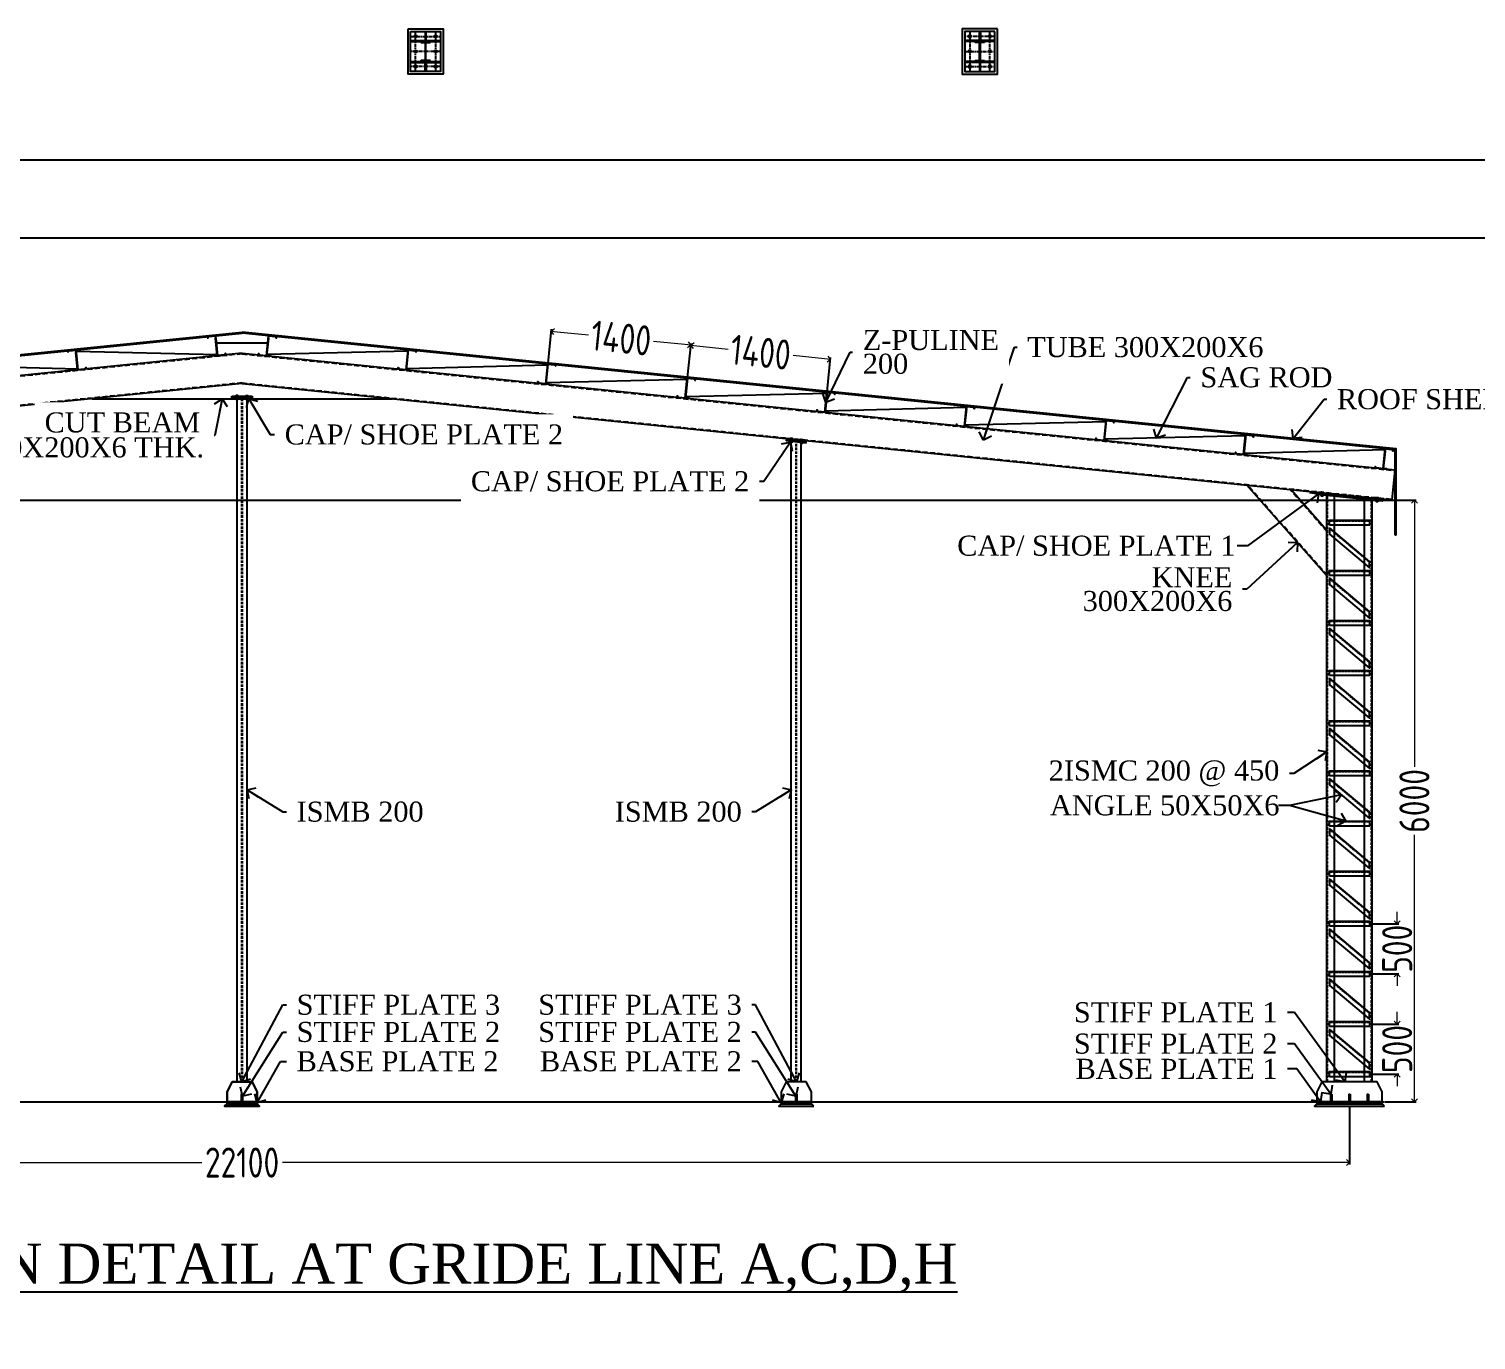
# Model space of a CAD drawing. Header units: millimetres. Extents: x 3470347 to 5996549, y -3470518 to 17149644.
# Drawn here: x 4789764 to 4804204, y 6902341 to 6915419 of the extents above; entities that cross this region are included whole.
import ezdxf

# ---------------------------------------------------------------- set-up
doc = ezdxf.new("R2010")
doc.units = ezdxf.units.MM
doc.header["$MEASUREMENT"] = 0
doc.header["$PDMODE"] = 35
doc.header["$PDSIZE"] = -5
doc.linetypes.add('CENTERX2', pattern=[4, 2.5, -0.5, 0.5, -0.5])
doc.linetypes.add('DASHED', pattern=[0.75, 0.5, -0.25])
doc.layers.get('0').update_dxf_attribs({"linetype": 'CONTINUOUS', "lineweight": 25})
doc.layers.get('DEFPOINTS').update_dxf_attribs({"linetype": 'CONTINUOUS', "lineweight": 25})
for name, color, linetype, lineweight in [('rDIMension', 1, 'CONTINUOUS', 18), ('rRCC 1', 3, 'CONTINUOUS', 25), ('SHEET', 7, 'CONTINUOUS', 15)]:
    doc.layers.add(name, color=color, linetype=linetype, lineweight=lineweight)
doc.styles.add('Arial', font='arial.ttf', dxfattribs={"height": 0.2})
doc.styles.add('DIM', font='geniso.shx', dxfattribs={"width": 0.85})
doc.styles.add('JAINIL', font='times.ttf')
doc.dimstyles.new('Copy of ST-100', dxfattribs={"dimscale": 100, "dimtxt": 1.2, "dimasz": 1.3, "dimexe": 0.18, "dimexo": 0.0625, "dimgap": 0.2, "dimtad": 0, "dimdec": 0, "dimzin": 0, "dimdsep": 46, "dimtxsty": 'DIM', "dimblk": 'OPEN90', "dimcen": 0.09, "dimclrd": 1, "dimclrt": 7, "dimadec": 0, "dimazin": 0, "dimtfac": 1, "dimtdec": 0, "dimtofl": 0, "dimtmove": 0, "dimatfit": 3, "dimldrblk": 'OPEN90', "dimfxl": 1, "dimtolj": 1, "dimtzin": 0, "dimlwd": -1, "dimarcsym": 0})
doc.dimstyles.new('ST-100', dxfattribs={"dimscale": 100, "dimtxt": 7, "dimasz": 5, "dimexe": 0.18, "dimexo": 0.0625, "dimgap": 0.2, "dimtad": 0, "dimdec": 0, "dimzin": 0, "dimdsep": 46, "dimtxsty": 'DIM', "dimblk": 'OPEN90', "dimcen": 0.09, "dimclrd": 256, "dimclrt": 7, "dimadec": 0, "dimazin": 0, "dimtfac": 1, "dimtdec": 0, "dimtofl": 0, "dimtmove": 0, "dimatfit": 3, "dimldrblk": 'OPEN90', "dimfxl": 1, "dimtolj": 1, "dimtzin": 0, "dimlwd": -1, "dimarcsym": 0})

# ---------------------------------------------------------------- blocks, each defined once
blk = doc.blocks.new('c222')
at = {"transparency": 33554559}
h = blk.add_hatch(color=1, dxfattribs=at)
h.dxf.hatch_style = 1
h.paths.add_polyline_path([(4327330, 6813767), (4327330, 6813667), (4327330, 6813667, 0.414214), (4327340, 6813677), (4327340, 6813714), (4327519, 6813714), (4327519, 6813677, 0.414214), (4327529, 6813667), (4327530, 6813667), (4327530, 6813767), (4327529, 6813767, 0.414214), (4327519, 6813757), (4327519, 6813720), (4327340, 6813720), (4327340, 6813757, 0.414214), (4327330, 6813767)])
at = {"color": 8, "linetype": 'CENTERX2', "ltscale": 15}
for p, q in [((4327230, 6813817), (4327630, 6813817)), ((4327280, 6813567), (4327280, 6813867)), ((4327430, 6813567), (4327430, 6813867)), ((4327580, 6813867), (4327580, 6813567)), ((4327630, 6813617), (4327230, 6813617))]:
    blk.add_line(p, q, dxfattribs=at)
at = {"color": 6}
blk.add_lwpolyline([(4327655, 6813892), (4327655, 6813542), (4327205, 6813542), (4327205, 6813892)], close=True, dxfattribs=at)
at = {"color": 5}
blk.add_lwpolyline([(4327630, 6813867), (4327630, 6813567), (4327230, 6813567), (4327230, 6813867)], close=True, dxfattribs=at)
at = {"color": 4}
for points in [[(4327320, 6813867), (4327320, 6813567)], [(4327330, 6813867), (4327330, 6813567)], [(4327530, 6813867), (4327530, 6813567)], [(4327540, 6813867), (4327540, 6813567)]]:
    blk.add_lwpolyline(points, dxfattribs=at)
for points in [[(4327320, 6813712), (4327245, 6813712), (4327245, 6813722), (4327320, 6813722)], [(4327540, 6813712), (4327615, 6813712), (4327615, 6813722), (4327540, 6813722)]]:
    blk.add_lwpolyline(points, close=True, dxfattribs=at)
at = {"color": 1}
blk.add_lwpolyline([(4327340, 6813714), (4327519, 6813714), (4327519, 6813677, 0.414214), (4327529, 6813667), (4327530, 6813667), (4327530, 6813767), (4327529, 6813767, 0.414214), (4327519, 6813757), (4327519, 6813720), (4327340, 6813720), (4327340, 6813757, 0.414214), (4327330, 6813767), (4327330, 6813767), (4327330, 6813667), (4327330, 6813667, 0.414214), (4327340, 6813677)], format="xyb", close=True, dxfattribs=at)
at = {"color": 2}
for centre in [(4327280, 6813817), (4327430, 6813817), (4327580, 6813817), (4327280, 6813617), (4327430, 6813617), (4327580, 6813617)]:
    blk.add_circle(centre, 12, dxfattribs=at)
blk = doc.blocks.new('*U772')
at = {"color": 2}
blk.add_lwpolyline([(37, 186), (39, 185), (52, 199), (120, 199), (120, 0), (190, 0), (204, 14), (203, 15), (189, 1), (121, 1), (121, 200), (52, 200)], close=True, dxfattribs=at)
at = {"color": 1}
blk.add_lwpolyline([(86, 0), (86, 3), (117, 3), (117, 176), (120, 176), (120, 0)], close=True, dxfattribs=at)
blk = doc.blocks.new('*U773')
at = {"color": 0, "linetype": 'ByBlock', "lineweight": -2, "transparency": 16777216, "rotation": 5.773373708670743}
for p in [(4793358, 6905667), (4791965, 6905526), (4790573, 6905385), (4789180, 6905245), (4787787, 6905104), (4786394, 6904963), (4785001, 6904822), (4783608, 6904681), (4782215, 6904540)]:
    blk.add_blockref('*U772', p, dxfattribs=at)
blk = doc.blocks.new('_Open90')
at = {"color": 0, "linetype": 'ByBlock', "lineweight": -2}
for p, q in [((0, 0), (-1, 0)), ((-0.5, 0.5), (0, 0)), ((0, 0), (-0.5, -0.5))]:
    blk.add_line(p, q, dxfattribs=at)
blk = doc.blocks.new('*D777')
at = {"layer": 'DEFPOINTS', "color": 0}
for p in [(4803166, 6910718), (4803589, 6910718), (4803291, 6904718)]:
    blk.add_point(p, dxfattribs=at)
at = {"layer": 'rDIMension', "color": 0, "lineweight": -2}
for p, q in [((4803173, 6910718), (4803607, 6910718)), ((4803298, 6904718), (4803607, 6904718))]:
    blk.add_line(p, q, dxfattribs=at)
at = {"layer": 'rDIMension', "color": 1}
for p, q in [((4803589, 6910658), (4803589, 6908057)), ((4803589, 6904778), (4803589, 6907379))]:
    blk.add_line(p, q, dxfattribs=at)
at = {"layer": 'rDIMension', "color": 1, "xscale": 60, "yscale": 60, "zscale": 60}
for p, rotation in [((4803589, 6910718), 90), ((4803589, 6904718), 270)]:
    blk.add_blockref('_Open90', p, dxfattribs=dict(at, rotation=rotation))
at = {"layer": 'rDIMension', "color": 7, "insert": (4803589, 6907718), "char_height": 300, "attachment_point": 5, "rotation": 90, "style": 'DIM'}
blk.add_mtext('\\A1;6000', dxfattribs=at)
blk = doc.blocks.new('*D778')
at = {"layer": 'DEFPOINTS', "color": 0}
for p in [(4803141, 6905493), (4803417, 6905493), (4803141, 6904993)]:
    blk.add_point(p, dxfattribs=at)
at = {"layer": 'rDIMension', "color": 1}
for p, q in [((4803417, 6905553), (4803417, 6905613)), ((4803417, 6904933), (4803417, 6904873))]:
    blk.add_line(p, q, dxfattribs=at)
at = {"layer": 'rDIMension', "color": 0, "lineweight": -2}
for p, q in [((4803148, 6905493), (4803435, 6905493)), ((4803148, 6904993), (4803435, 6904993))]:
    blk.add_line(p, q, dxfattribs=at)
at = {"layer": 'rDIMension', "color": 1, "xscale": 60, "yscale": 60, "zscale": 60}
for p, rotation in [((4803417, 6905493), 270), ((4803417, 6904993), 90)]:
    blk.add_blockref('_Open90', p, dxfattribs=dict(at, rotation=rotation))
at = {"layer": 'rDIMension', "color": 7, "insert": (4803417, 6905243), "char_height": 300, "attachment_point": 5, "rotation": 90, "style": 'DIM'}
blk.add_mtext('\\A1;500', dxfattribs=at)
blk = doc.blocks.new('*D779')
at = {"layer": 'DEFPOINTS', "color": 0}
for p in [(4803141, 6906493), (4803417, 6906493), (4803141, 6905993)]:
    blk.add_point(p, dxfattribs=at)
at = {"layer": 'rDIMension', "color": 1}
for p, q in [((4803417, 6906553), (4803417, 6906613)), ((4803417, 6905933), (4803417, 6905873))]:
    blk.add_line(p, q, dxfattribs=at)
at = {"layer": 'rDIMension', "color": 0, "lineweight": -2}
for p, q in [((4803148, 6906493), (4803435, 6906493)), ((4803148, 6905993), (4803435, 6905993))]:
    blk.add_line(p, q, dxfattribs=at)
at = {"layer": 'rDIMension', "color": 1, "xscale": 60, "yscale": 60, "zscale": 60}
for p, rotation in [((4803417, 6906493), 270), ((4803417, 6905993), 90)]:
    blk.add_blockref('_Open90', p, dxfattribs=dict(at, rotation=rotation))
at = {"layer": 'rDIMension', "color": 7, "insert": (4803417, 6906243), "char_height": 300, "attachment_point": 5, "rotation": 90, "style": 'DIM'}
blk.add_mtext('\\A1;500', dxfattribs=at)
blk = doc.blocks.new('*D780')
at = {"layer": 'DEFPOINTS', "color": 0}
for p in [(4780841, 6904673), (4802941, 6904673), (4802941, 6904111)]:
    blk.add_point(p, dxfattribs=at)
at = {"layer": 'rDIMension', "color": 0, "lineweight": -2}
for p, q in [((4780841, 6904667), (4780841, 6904093)), ((4802941, 6904667), (4802941, 6904093))]:
    blk.add_line(p, q, dxfattribs=at)
at = {"layer": 'rDIMension', "color": 1}
for p, q in [((4780901, 6904111), (4791488, 6904111)), ((4802881, 6904111), (4792294, 6904111))]:
    blk.add_line(p, q, dxfattribs=at)
at = {"layer": 'rDIMension', "color": 1, "xscale": 60, "yscale": 60, "zscale": 60, "rotation": 180}
blk.add_blockref('_Open90', (4780841, 6904111), dxfattribs=at)
at = {"layer": 'rDIMension', "color": 1, "xscale": 60, "yscale": 60, "zscale": 60}
blk.add_blockref('_Open90', (4802941, 6904111), dxfattribs=at)
at = {"layer": 'rDIMension', "color": 7, "insert": (4791891, 6904111), "char_height": 300, "attachment_point": 5, "style": 'DIM'}
blk.add_mtext('\\A1;22100', dxfattribs=at)
blk = doc.blocks.new('*D977')
at = {"layer": 'DEFPOINTS', "color": 0}
for p in [(4796369, 6912264), (4796336, 6911935), (4797729, 6911794)]:
    blk.add_point(p, dxfattribs=at)
at = {"layer": 'rDIMension', "color": 0, "lineweight": -2}
for p, q in [((4796337, 6911941), (4796371, 6912282)), ((4797730, 6911800), (4797764, 6912141))]:
    blk.add_line(p, q, dxfattribs=at)
at = {"layer": 'rDIMension', "color": 1}
for p, q in [((4796429, 6912258), (4796741, 6912226)), ((4797703, 6912129), (4797390, 6912161))]:
    blk.add_line(p, q, dxfattribs=at)
at = {"layer": 'rDIMension', "color": 1, "xscale": 60, "yscale": 60, "zscale": 60}
for p, rotation in [((4796369, 6912264), 174.2266262915484), ((4797762, 6912123), 354.2266262915484)]:
    blk.add_blockref('_Open90', p, dxfattribs=dict(at, rotation=rotation))
at = {"layer": 'rDIMension', "color": 7, "insert": (4797066, 6912194), "char_height": 300, "attachment_point": 5, "rotation": 354.2266, "style": 'DIM'}
blk.add_mtext('\\A1;1400', dxfattribs=at)
blk = doc.blocks.new('*D978')
at = {"layer": 'DEFPOINTS', "color": 0}
for p in [(4794976, 6912405), (4794943, 6912076), (4796336, 6911935)]:
    blk.add_point(p, dxfattribs=at)
at = {"layer": 'rDIMension', "color": 0, "lineweight": -2}
for p, q in [((4794944, 6912082), (4794978, 6912423)), ((4796337, 6911941), (4796371, 6912282))]:
    blk.add_line(p, q, dxfattribs=at)
at = {"layer": 'rDIMension', "color": 1}
for p, q in [((4795036, 6912399), (4795348, 6912367)), ((4796310, 6912270), (4795997, 6912302))]:
    blk.add_line(p, q, dxfattribs=at)
at = {"layer": 'rDIMension', "color": 1, "xscale": 60, "yscale": 60, "zscale": 60}
for p, rotation in [((4794976, 6912405), 174.2266262915484), ((4796369, 6912264), 354.2266262915484)]:
    blk.add_blockref('_Open90', p, dxfattribs=dict(at, rotation=rotation))
at = {"layer": 'rDIMension', "color": 7, "insert": (4795673, 6912335), "char_height": 300, "attachment_point": 5, "rotation": 354.2266, "style": 'DIM'}
blk.add_mtext('\\A1;1400', dxfattribs=at)
blk = doc.blocks.new('*U1001')
at = {"color": 2}
blk.add_lwpolyline([(37, 186), (39, 185), (52, 199), (120, 199), (120, 0), (190, 0), (204, 14), (203, 15), (189, 1), (121, 1), (121, 200), (52, 200)], close=True, dxfattribs=at)
at = {"color": 1}
blk.add_lwpolyline([(86, 0), (86, 3), (117, 3), (117, 176), (120, 176), (120, 0)], close=True, dxfattribs=at)
blk = doc.blocks.new('*U1000')
at = {"color": 0, "linetype": 'ByBlock', "lineweight": -2, "transparency": 16777216, "rotation": 5.773373708670743}
for p in [(4791527, 6901131), (4790134, 6900990), (4788741, 6900850), (4787348, 6900709), (4785955, 6900568), (4784562, 6900427), (4783170, 6900286), (4781777, 6900145), (4780384, 6900005)]:
    blk.add_blockref('*U1001', p, dxfattribs=at)

msp = doc.modelspace()

# ---------------------------------------------------------------- linework, layer by layer
at = {"color": 1}
for p, q in [((4791841.05, 6904917.75), (4791841.05, 6911730.22)), ((4791941.05, 6904917.75), (4791941.05, 6911730.22)), ((4797371.34, 6904917.75), (4797371.34, 6911303.66)), ((4797471.34, 6904917.75), (4797471.34, 6911293.55)), ((4802716.25, 6904917.75), (4802716.25, 6910763.25)), ((4802791.25, 6904917.75), (4802791.25, 6910755.67)), ((4803091.25, 6904917.75), (4803091.25, 6910725.34)), ((4803166.25, 6904917.75), (4803166.25, 6910717.75))]:
    msp.add_line(p, q, dxfattribs=at)
at = {"color": 1, "linetype": 'DASHED', "ltscale": 50}
for p, q in [((4791888.2, 6904917.75), (4791888.2, 6911730.22)), ((4791893.9, 6904917.75), (4791893.9, 6911730.22)), ((4797418.49, 6904917.75), (4797418.49, 6911298.89)), ((4797424.19, 6904917.75), (4797424.19, 6911298.32)), ((4802722.35, 6904917.75), (4802722.35, 6910762.64)), ((4803160.15, 6904917.75), (4803160.15, 6910718.37))]:
    msp.add_line(p, q, dxfattribs=at)
at = {"color": 140}
for points in [[(4780373.76, 6910368.31), (4780373.76, 6911230), (4791891.05, 6912394.48)], [(4780383.76, 6910368.31), (4780383.76, 6911220.96), (4791891.05, 6912384.43)], [(4803408.34, 6910368.31), (4803398.34, 6910368.31)]]:
    msp.add_lwpolyline(points, dxfattribs=at)
at = {"color": 3}
for points in [[(4791891.05, 6912183.41), (4780383.76, 6911019.94)], [(4791891.05, 6912183.41), (4803398.34, 6911019.94)], [(4791891.05, 6911881.88), (4780413.93, 6910721.46)], [(4791891.05, 6911881.88), (4803368.16, 6910721.46)], [(4790391.05, 6911730.22), (4793391.05, 6911730.22)], [(4803368.16, 6910721.46), (4803398.34, 6911019.94)], [(4802716.25, 6910416.16), (4802355.94, 6910823.8)], [(4802741.25, 6910442.75), (4802741.25, 6910377.55), (4803141.25, 6910042.75), (4803141.25, 6910107.96), (4802741.24, 6910442.77)], [(4802741.25, 6909942.75), (4802741.25, 6909877.55), (4803141.25, 6909542.75), (4803141.25, 6909607.96), (4802741.24, 6909942.77)], [(4802741.25, 6909442.75), (4802741.25, 6909377.55), (4803141.25, 6909042.75), (4803141.25, 6909107.96), (4802741.24, 6909442.77)], [(4802741.25, 6908942.75), (4802741.25, 6908877.55), (4803141.25, 6908542.75), (4803141.25, 6908607.96), (4802741.24, 6908942.77)], [(4802741.25, 6908442.75), (4802741.25, 6908377.55), (4803141.25, 6908042.75), (4803141.25, 6908107.96), (4802741.24, 6908442.77)], [(4802741.25, 6907942.75), (4802741.25, 6907877.55), (4803141.25, 6907542.75), (4803141.25, 6907607.96), (4802741.24, 6907942.77)], [(4802741.25, 6907442.75), (4802741.25, 6907377.55), (4803141.25, 6907042.75), (4803141.25, 6907107.96), (4802741.24, 6907442.77)], [(4802741.25, 6906942.75), (4802741.25, 6906877.55), (4803141.25, 6906542.75), (4803141.25, 6906607.96), (4802741.24, 6906942.77)], [(4802741.25, 6906442.75), (4802741.25, 6906377.55), (4803141.25, 6906042.75), (4803141.25, 6906107.96), (4802741.24, 6906442.77)], [(4802741.25, 6905942.75), (4802741.25, 6905877.55), (4803141.25, 6905542.75), (4803141.25, 6905607.96), (4802741.24, 6905942.77)], [(4802741.25, 6905442.75), (4802741.25, 6905377.55), (4803141.25, 6905042.75), (4803141.25, 6905107.96), (4802741.24, 6905442.77)]]:
    msp.add_lwpolyline(points, dxfattribs=at)
at = {"color": 3, "linetype": 'DASHED', "ltscale": 100}
for points in [[(4791891.05, 6912177.38), (4780384.36, 6911013.97)], [(4791891.05, 6912177.38), (4803397.73, 6911013.97)], [(4791891.05, 6911887.91), (4780413.33, 6910727.43)], [(4791891.05, 6911887.91), (4803368.76, 6910727.43)], [(4802716.25, 6910407.1), (4802347.14, 6910824.69)]]:
    msp.add_lwpolyline(points, dxfattribs=at)
at = {"color": 1}
for points in [[(4790234.52, 6912204.9), (4791643.64, 6912170.43)], [(4791634.67, 6912288.97), (4792147.43, 6912288.97)], [(4793547.57, 6912204.9), (4792138.45, 6912170.43)], [(4788841.63, 6912064.06), (4790250.74, 6912029.6)], [(4794940.47, 6912064.06), (4793531.35, 6912029.6)], [(4796333.37, 6911923.23), (4794924.25, 6911888.77)], [(4797726.27, 6911782.4), (4796317.15, 6911747.93)], [(4799119.16, 6911641.57), (4797710.05, 6911607.1)], [(4800512.06, 6911500.74), (4799102.95, 6911466.27)], [(4801904.96, 6911359.91), (4800495.85, 6911325.44)], [(4803297.86, 6911219.07), (4801888.75, 6911184.61)]]:
    msp.add_lwpolyline(points, dxfattribs=at)
at = {"color": 5}
for points in [[(4791790.54, 6911754.22), (4791991.56, 6911754.22)], [(4791790.54, 6911730.22), (4791790.54, 6911754.22)], [(4791790.54, 6911742.22), (4791991.56, 6911742.22)], [(4791790.54, 6911730.22), (4791991.56, 6911730.22)], [(4791848.54, 6911754.22), (4791848.54, 6911762.22), (4791832.54, 6911762.22), (4791832.54, 6911754.22)], [(4791848.54, 6911730.22), (4791848.54, 6911722.22), (4791832.54, 6911722.22), (4791832.54, 6911730.22)], [(4791840.54, 6911722.22), (4791840.54, 6911762.22)], [(4791840.54, 6911730.22), (4791840.54, 6911754.22)], [(4791933.56, 6911754.22), (4791933.56, 6911762.22), (4791949.56, 6911762.22), (4791949.56, 6911754.22)], [(4791933.56, 6911730.22), (4791933.56, 6911722.22), (4791949.56, 6911722.22), (4791949.56, 6911730.22)], [(4791941.56, 6911722.22), (4791941.56, 6911762.22)], [(4791941.56, 6911730.22), (4791941.56, 6911754.22)], [(4791991.56, 6911754.22), (4791991.56, 6911730.22)], [(4797325.09, 6911332.44), (4797321.34, 6911308.69)], [(4797521.34, 6911288.47), (4797321.34, 6911308.69)], [(4797522.55, 6911300.41), (4797322.55, 6911320.63)], [(4797523.76, 6911312.35), (4797323.76, 6911332.57)], [(4797379.05, 6911302.86), (4797378.24, 6911294.9), (4797362.32, 6911296.51), (4797363.13, 6911304.47)], [(4797381.46, 6911326.74), (4797382.27, 6911334.7), (4797366.35, 6911336.31), (4797365.54, 6911328.35)], [(4797370.28, 6911295.7), (4797374.31, 6911335.5)], [(4797371.09, 6911303.66), (4797373.5, 6911327.54)], [(4797463.64, 6911294.31), (4797462.83, 6911286.35), (4797478.75, 6911284.74), (4797479.56, 6911292.7)], [(4797466.05, 6911318.18), (4797466.86, 6911326.14), (4797482.77, 6911324.53), (4797481.97, 6911316.57)], [(4797470.79, 6911285.54), (4797474.81, 6911325.34)], [(4797471.6, 6911293.5), (4797474.01, 6911317.38)], [(4797521.34, 6911288.47), (4797523.76, 6911312.35)], [(4802617.97, 6910785.25), (4803267.46, 6910719.58)], [(4802658.55, 6910769.09), (4802657.74, 6910761.13), (4802673.66, 6910759.52), (4802674.47, 6910767.48)], [(4802660.96, 6910792.96), (4802661.77, 6910800.92), (4802677.68, 6910799.31), (4802676.88, 6910791.36)], [(4802665.7, 6910760.32), (4802669.73, 6910800.12)], [(4803208.55, 6910713.48), (4803207.74, 6910705.52), (4803223.66, 6910703.91), (4803224.47, 6910711.87)], [(4803210.96, 6910737.36), (4803211.77, 6910745.32), (4803227.68, 6910743.71), (4803226.88, 6910735.75)], [(4803215.7, 6910704.71), (4803219.73, 6910744.51)], [(4803216.51, 6910712.67), (4803218.92, 6910736.55)], [(4791741.05, 6904697.75), (4791741.05, 6904717.75), (4792041.05, 6904717.75), (4792041.05, 6904697.75), (4791741.05, 6904697.75)], [(4792041.05, 6904697.75), (4792041.05, 6904717.75), (4791741.05, 6904717.75), (4791741.05, 6904697.75), (4792041.05, 6904697.75)], [(4797571.34, 6904697.75), (4797571.34, 6904717.75), (4797271.34, 6904717.75), (4797271.34, 6904697.75), (4797571.34, 6904697.75)]]:
    msp.add_lwpolyline(points, dxfattribs=at)
at = {"color": 8}
for points in [[(4780490.84, 6910717.75), (4803291.25, 6910717.75)], [(4780490.84, 6904717.75), (4803291.25, 6904717.75)]]:
    msp.add_lwpolyline(points, dxfattribs=at)
at = {"color": 5}
for points in [[(4802616.76, 6910773.31), (4802619.17, 6910797.19), (4803268.67, 6910731.52), (4803266.25, 6910707.64)], [(4803266.25, 6904697.75), (4803266.25, 6904717.75), (4802616.25, 6904717.75), (4802616.25, 6904697.75)]]:
    msp.add_lwpolyline(points, close=True, dxfattribs=at)
at = {"color": 3}
for points in [[(4802741.25, 6910467.75), (4802741.25, 6910517.75), (4803141.25, 6910517.75), (4803141.25, 6910467.75)], [(4802741.25, 6909967.75), (4802741.25, 6910017.75), (4803141.25, 6910017.75), (4803141.25, 6909967.75)], [(4802741.25, 6909467.75), (4802741.25, 6909517.75), (4803141.25, 6909517.75), (4803141.25, 6909467.75)], [(4802741.25, 6908967.75), (4802741.25, 6909017.75), (4803141.25, 6909017.75), (4803141.25, 6908967.75)], [(4802741.25, 6908467.75), (4802741.25, 6908517.75), (4803141.25, 6908517.75), (4803141.25, 6908467.75)], [(4802741.25, 6907967.75), (4802741.25, 6908017.75), (4803141.25, 6908017.75), (4803141.25, 6907967.75)], [(4802741.25, 6907467.75), (4802741.25, 6907517.75), (4803141.25, 6907517.75), (4803141.25, 6907467.75)], [(4802741.25, 6906967.75), (4802741.25, 6907017.75), (4803141.25, 6907017.75), (4803141.25, 6906967.75)], [(4802741.25, 6906467.75), (4802741.25, 6906517.75), (4803141.25, 6906517.75), (4803141.25, 6906467.75)], [(4802741.25, 6905967.75), (4802741.25, 6906017.75), (4803141.25, 6906017.75), (4803141.25, 6905967.75)], [(4802741.25, 6905467.75), (4802741.25, 6905517.75), (4803141.25, 6905517.75), (4803141.25, 6905467.75)], [(4802741.25, 6904967.75), (4802741.25, 6905017.75), (4803141.25, 6905017.75), (4803141.25, 6904967.75)]]:
    msp.add_lwpolyline(points, close=True, dxfattribs=at)
at = {"color": 3, "linetype": 'DASHED', "ltscale": 20}
for points in [[(4802741.25, 6910467.75), (4802741.25, 6910511.75), (4803141.25, 6910511.75), (4803141.25, 6910467.75)], [(4802741.25, 6909967.75), (4802741.25, 6910011.75), (4803141.25, 6910011.75), (4803141.25, 6909967.75)], [(4802741.25, 6909467.75), (4802741.25, 6909511.75), (4803141.25, 6909511.75), (4803141.25, 6909467.75)], [(4802741.25, 6908967.75), (4802741.25, 6909011.75), (4803141.25, 6909011.75), (4803141.25, 6908967.75)], [(4802741.25, 6908467.75), (4802741.25, 6908511.75), (4803141.25, 6908511.75), (4803141.25, 6908467.75)], [(4802741.25, 6907967.75), (4802741.25, 6908011.75), (4803141.25, 6908011.75), (4803141.25, 6907967.75)], [(4802741.25, 6907467.75), (4802741.25, 6907511.75), (4803141.25, 6907511.75), (4803141.25, 6907467.75)], [(4802741.25, 6906967.75), (4802741.25, 6907011.75), (4803141.25, 6907011.75), (4803141.25, 6906967.75)], [(4802741.25, 6906467.75), (4802741.25, 6906511.75), (4803141.25, 6906511.75), (4803141.25, 6906467.75)], [(4802741.25, 6905967.75), (4802741.25, 6906011.75), (4803141.25, 6906011.75), (4803141.25, 6905967.75)], [(4802741.25, 6905467.75), (4802741.25, 6905511.75), (4803141.25, 6905511.75), (4803141.25, 6905467.75)], [(4802741.25, 6904967.75), (4802741.25, 6905011.75), (4803141.25, 6905011.75), (4803141.25, 6904967.75)]]:
    msp.add_lwpolyline(points, close=True, dxfattribs=at)
for points in [[(4803141.25, 6910100.13), (4802741.25, 6910434.93)], [(4803141.25, 6909600.13), (4802741.25, 6909934.93)], [(4803141.25, 6909100.13), (4802741.25, 6909434.93)], [(4803141.25, 6908600.13), (4802741.25, 6908934.93)], [(4803141.25, 6908100.13), (4802741.25, 6908434.93)], [(4803141.25, 6907600.13), (4802741.25, 6907934.93)], [(4803141.25, 6907100.13), (4802741.25, 6907434.93)], [(4803141.25, 6906600.13), (4802741.25, 6906934.93)], [(4803141.25, 6906100.13), (4802741.25, 6906434.93)], [(4803141.25, 6905600.13), (4802741.25, 6905934.93)], [(4803141.25, 6905100.13), (4802741.25, 6905434.93)]]:
    msp.add_lwpolyline(points, dxfattribs=at)
at = {"color": 4}
for points in [[(4791741.05, 6904817.75), (4791791.05, 6904917.75), (4791991.05, 6904917.75), (4792041.05, 6904817.75), (4792041.05, 6904717.75), (4791741.05, 6904717.75)], [(4792041.05, 6904817.75), (4791991.05, 6904917.75), (4791791.05, 6904917.75), (4791741.05, 6904817.75), (4791741.05, 6904717.75), (4792041.05, 6904717.75)], [(4791886.05, 6904792.75), (4791886.05, 6904717.75), (4791896.05, 6904717.75), (4791896.05, 6904792.75)], [(4791896.05, 6904792.75), (4791896.05, 6904717.75), (4791886.05, 6904717.75), (4791886.05, 6904792.75)], [(4797571.34, 6904817.75), (4797521.34, 6904917.75), (4797321.34, 6904917.75), (4797271.34, 6904817.75), (4797271.34, 6904717.75), (4797571.34, 6904717.75)], [(4797426.34, 6904792.75), (4797426.34, 6904717.75), (4797416.34, 6904717.75), (4797416.34, 6904792.75)], [(4803266.25, 6904817.75), (4803216.25, 6904917.75), (4802666.25, 6904917.75), (4802616.25, 6904817.75), (4802616.25, 6904717.75), (4803266.25, 6904717.75)], [(4802763.51, 6904792.75), (4802763.51, 6904717.75), (4802753.51, 6904717.75), (4802753.51, 6904792.75)], [(4802946.84, 6904792.75), (4802946.84, 6904717.75), (4802936.84, 6904717.75), (4802936.84, 6904792.75)], [(4803130.18, 6904792.75), (4803130.18, 6904717.75), (4803120.18, 6904717.75), (4803120.18, 6904792.75)]]:
    msp.add_lwpolyline(points, close=True, dxfattribs=at)
at = {"color": 6}
for points in [[(4791716.05, 6904672.75), (4791741.05, 6904697.75), (4792041.05, 6904697.75), (4792066.05, 6904672.75)], [(4792066.05, 6904672.75), (4792041.05, 6904697.75), (4791741.05, 6904697.75), (4791716.05, 6904672.75)], [(4797596.34, 6904672.75), (4797571.34, 6904697.75), (4797271.34, 6904697.75), (4797246.34, 6904672.75)], [(4803291.25, 6904672.75), (4803266.25, 6904697.75), (4802616.25, 6904697.75), (4802591.25, 6904672.75)]]:
    msp.add_lwpolyline(points, close=True, dxfattribs=at)

# ---------------------------------------------------------------- block references
at = {"rotation": 90}
msp.add_blockref('c222', (11607439.49, 2587763.89), dxfattribs=at)
at = {"xscale": -1, "rotation": 270}
msp.add_blockref('c222', (-2014464.27, 2587763.89), dxfattribs=at)
at = {"color": 2}
msp.add_blockref('*U773', (-1831.41, 6479.5), dxfattribs=at)

# ---------------------------------------------------------------- texts
at = {"color": 7, "lineweight": 25, "insert": (4791837.82, 6903056.03), "char_height": 400, "width": 40509.6038, "attachment_point": 5, "style": 'Arial'}
msp.add_mtext('{\\ftimes new roman|b0|i0|c0|p0;\\LTYPICAL SECTION DETAIL AT GRIDE LINE A,C,D,H}', dxfattribs=at)

# ---------------------------------------------------------------- dimensions: what is measured, and where the dimension line sits
at = {"layer": 'rDIMension'}
for p1, p2, picture, middle in [((4796336.06, 6911935), (4794943.17, 6912075.84), '*D978', (4795672.89, 6912334.52)), ((4797728.96, 6911794.17), (4796336.06, 6911935), '*D977', (4797065.79, 6912193.69))]:
    dim = msp.add_aligned_dim(p1=p1, p2=p2, distance=-330.78, dimstyle='Copy of ST-100', override={"dimtxt": 3, "dimasz": 0.6, "dimblk": 'Open90', "dimtmove": 1}, dxfattribs=at)
    dim.commit()
    dim.dimension.update_dxf_attribs({"geometry": picture, "text_midpoint": middle})
for base, p1, p2, picture, middle in [((4803588.98, 6910717.75), (4803291.25, 6904717.75), (4803166.25, 6910717.75), '*D777', (4803588.98, 6907717.75)), ((4803416.52, 6906492.75), (4803141.25, 6905992.75), (4803141.25, 6906492.75), '*D779', (4803416.52, 6906242.75)), ((4803416.52, 6905492.75), (4803141.25, 6904992.75), (4803141.25, 6905492.75), '*D778', (4803416.52, 6905242.75))]:
    dim = msp.add_linear_dim(base=base, p1=p1, p2=p2, angle=90, dimstyle='Copy of ST-100', override={"dimtxt": 3, "dimasz": 0.6, "dimblk": 'Open90', "dimtmove": 1}, dxfattribs=at)
    dim.commit()
    dim.dimension.update_dxf_attribs({"geometry": picture, "text_midpoint": middle})
dim = msp.add_linear_dim(base=(4802941.25, 6904111.01), p1=(4780840.84, 6904672.75), p2=(4802941.25, 6904672.75), dimstyle='Copy of ST-100', override={"dimtxt": 3, "dimasz": 0.6, "dimblk": 'Open90', "dimtmove": 1}, dxfattribs=at)
dim.commit()
dim.dimension.update_dxf_attribs({"geometry": '*D780', "text_midpoint": (4791891.05, 6904111.01)})

# ---------------------------------------------------------------- leaders
at = {"layer": 'rRCC 1'}
for points in [[(4797717.34, 6911694.08), (4797957.16, 6912195.82), (4798065, 6912195.82)], [(4799287.97, 6911316.8, 0), (4799597.38, 6912243.42, 0), (4799705.22, 6912243.42, 0)], [(4801016.42, 6911338.17), (4801325.83, 6911942.69), (4801433.67, 6911942.69)], [(4791691.96, 6911730.22), (4791618.97, 6911363.81), (4791431.17, 6911363.81)], [(4791959.73, 6911730.22), (4792170.39, 6911372.38), (4792278.23, 6911372.38)], [(4802378.41, 6911332.62), (4802687.82, 6911724.5), (4802795.66, 6911724.5)], [(4797362.32, 6911296.51), (4797097.55, 6910905.4), (4796989.71, 6910905.4)], [(4802716.25, 6908206.89), (4802386.9, 6907992.7), (4802279.06, 6907992.7)], [(4791941.05, 6907828.29), (4792298.71, 6907610.06), (4792397.29, 6907610.06)], [(4797371.34, 6907828.29), (4797013.67, 6907610.06), (4796915.1, 6907610.06)], [(4791888.2, 6904917.75), (4792298.71, 6905684.36), (4792397.29, 6905684.36)], [(4797424.19, 6904917.75), (4797013.67, 6905684.36), (4796915.1, 6905684.36)], [(4802894.55, 6904917.75), (4802392.24, 6905608.78), (4802260.01, 6905608.78)], [(4791896.05, 6904772.66), (4792298.71, 6905412.94), (4792397.29, 6905412.94)], [(4797416.34, 6904772.66), (4797013.67, 6905412.94), (4796915.1, 6905412.94)], [(4802753.51, 6904792.75), (4802392.24, 6905296.12), (4802260.01, 6905296.12)], [(4792041.05, 6904707.75), (4792276.07, 6905120.15), (4792397.29, 6905120.15)], [(4797271.34, 6904707.75), (4797036.32, 6905120.15), (4796915.1, 6905120.15)]]:
    msp.add_leader(points, dimstyle='ST-100', override={"dimasz": 1.3}, dxfattribs=at)

# ---------------------------------------------------------------- next in the draw order: texts
at = {"layer": 'rRCC 1', "color": 7, "char_height": 200, "line_spacing_factor": 0.709091, "style": 'JAINIL', "bg_fill": 2}
for s, insert, attachment_point in [('\\A1;CUT BEAM', (4791473.22, 6911492.34), 6), ('\\A1;CAP/ SHOE PLATE 2', (4792316.13, 6911372.38), 4), ('\\A1;2ISMC 200 @ 450', (4802241.16, 6907992.7), 6), ('\\A1;ISMB 200', (4792435.19, 6907610.06), 4), ('\\A1;ISMB 200', (4796877.2, 6907610.06), 6), ('\\A1;STIFF PLATE 3', (4792435.19, 6905684.36), 4), ('\\A1;STIFF PLATE 3', (4796877.2, 6905684.36), 6), ('\\A1;STIFF PLATE 1', (4802222.11, 6905608.78), 6)]:
    msp.add_mtext(s, dxfattribs=dict(at, insert=insert, attachment_point=attachment_point))

# ---------------------------------------------------------------- next in the draw order: linework, layer by layer
at = {"color": 140}
for points in [[(4803408.34, 6910368.31), (4803408.34, 6911230), (4791891.05, 6912394.48)], [(4803398.34, 6910368.31), (4803398.34, 6911220.96), (4791891.05, 6912384.43)]]:
    msp.add_lwpolyline(points, dxfattribs=at)

# ---------------------------------------------------------------- next in the draw order: texts
at = {"layer": 'rRCC 1', "color": 7, "char_height": 200, "line_spacing_factor": 0.709091, "style": 'JAINIL', "bg_fill": 2}
for s, insert, attachment_point in [('\\A1;300X200X6 THK.', (4791511.35, 6911243.04), 6), ('\\A1;STIFF PLATE 2', (4792435.19, 6905412.94), 4), ('\\A1;STIFF PLATE 2', (4796877.2, 6905412.94), 6), ('\\A1;STIFF PLATE 2', (4802222.11, 6905296.12), 6)]:
    msp.add_mtext(s, dxfattribs=dict(at, insert=insert, attachment_point=attachment_point))

# ---------------------------------------------------------------- next in the draw order: leaders
at = {"layer": 'rRCC 1'}
msp.add_leader([(4802859.93, 6907778.22), (4802341.65, 6907673.02), (4802233.81, 6907673.02)], dimstyle='ST-100', override={"dimasz": 1.3}, dxfattribs=at)

# ---------------------------------------------------------------- next in the draw order: texts
at = {"layer": 'rRCC 1', "color": 7, "char_height": 200, "line_spacing_factor": 0.709091, "style": 'JAINIL', "bg_fill": 2}
for s, insert, attachment_point in [('\\A1;Z-PULINE\\P200 ', (4798085, 6912195.82), 4), ('\\A1;ROOF SHEET', (4802815.66, 6911724.5), 4), ('\\A1;CAP/ SHOE PLATE 2', (4796951.81, 6910905.4), 6), ('\\A1;ANGLE 50X50X6', (4802242.53, 6907673.02), 6), ('\\A1;BASE PLATE 2', (4792435.19, 6905120.15), 4), ('\\A1;BASE PLATE 2', (4796877.2, 6905120.15), 6)]:
    msp.add_mtext(s, dxfattribs=dict(at, insert=insert, attachment_point=attachment_point))
at = {"layer": 'rRCC 1', "color": 7, "char_height": 200, "style": 'JAINIL', "bg_fill": 2}
for s, insert, attachment_point in [('\\A1;TUBE 300X200X6', (4799725.22, 6912243.42, 0), 4), ('\\A1;CAP/ SHOE PLATE 1', (4801804.27, 6910263.08), 6)]:
    msp.add_mtext(s, dxfattribs=dict(at, insert=insert, attachment_point=attachment_point))

# ---------------------------------------------------------------- next in the draw order: leaders
at = {"layer": 'rRCC 1'}
msp.add_leader([(4802651.72, 6904717.75), (4802414.89, 6905044.57), (4802260.01, 6905044.57)], dimstyle='ST-100', override={"dimasz": 1.3}, dxfattribs=at)

# ---------------------------------------------------------------- next in the draw order: texts
at = {"layer": 'rRCC 1', "color": 7, "insert": (4802222.11, 6905044.57), "char_height": 200, "attachment_point": 6, "line_spacing_factor": 0.709091, "style": 'JAINIL', "bg_fill": 2}
msp.add_mtext('\\A1;BASE PLATE 1', dxfattribs=at)

# ---------------------------------------------------------------- next in the draw order: leaders
at = {"layer": 'rRCC 1'}
for points in [[(4802633.08, 6910781.36), (4801924.51, 6910263.08), (4801821.67, 6910263.08)], [(4802422.21, 6910295.84), (4801918.12, 6909829.76), (4801810.28, 6909829.76)], [(4802903.39, 6907517.75), (4802341.65, 6907673.02), (4802233.81, 6907673.02)]]:
    msp.add_leader(points, dimstyle='ST-100', override={"dimasz": 1.3}, dxfattribs=at)

# ---------------------------------------------------------------- next in the draw order: texts
at = {"layer": 'rRCC 1', "color": 7, "insert": (4801772.38, 6909829.76), "char_height": 200, "attachment_point": 6, "line_spacing_factor": 0.709091, "style": 'JAINIL', "bg_fill": 2}
msp.add_mtext('\\A1;KNEE\\P300X200X6', dxfattribs=at)

# ---------------------------------------------------------------- next in the draw order: linework, layer by layer
at = {"color": 192, "lineweight": 25, "elevation": 0}
msp.add_lwpolyline([(4778375.4, 6885257.45), (4819179.03, 6885257.45), (4819179.03, 6914108.53), (4778375.4, 6914108.53)], close=True, dxfattribs=at)
at = {"color": 3}
msp.add_lwpolyline([(4802716.25, 6909963.17), (4801916.25, 6910868.26)], dxfattribs=at)
at = {"color": 3, "linetype": 'DASHED', "ltscale": 100}
msp.add_lwpolyline([(4802720.75, 6909967.15), (4801920.75, 6910872.23)], dxfattribs=at)
at = {"layer": 'SHEET', "color": 220, "lineweight": 25, "elevation": 0}
msp.add_lwpolyline([(4779152.61, 6886033.2), (4818401.82, 6886033.2), (4818401.82, 6913332.78), (4779152.61, 6913332.78)], close=True, dxfattribs=at)

# ---------------------------------------------------------------- next in the draw order: texts
at = {"layer": 'rRCC 1', "color": 7, "insert": (4801453.67, 6911942.69), "char_height": 200, "attachment_point": 4, "line_spacing_factor": 0.709091, "style": 'JAINIL', "bg_fill": 2}
msp.add_mtext('\\A1;SAG ROD', dxfattribs=at)

# ---------------------------------------------------------------- next in the draw order: block references
at = {"color": 2, "xscale": -1}
msp.add_blockref('*U1000', (9583782.09, 11015.3), dxfattribs=at)

doc.saveas('drawing.dxf')
